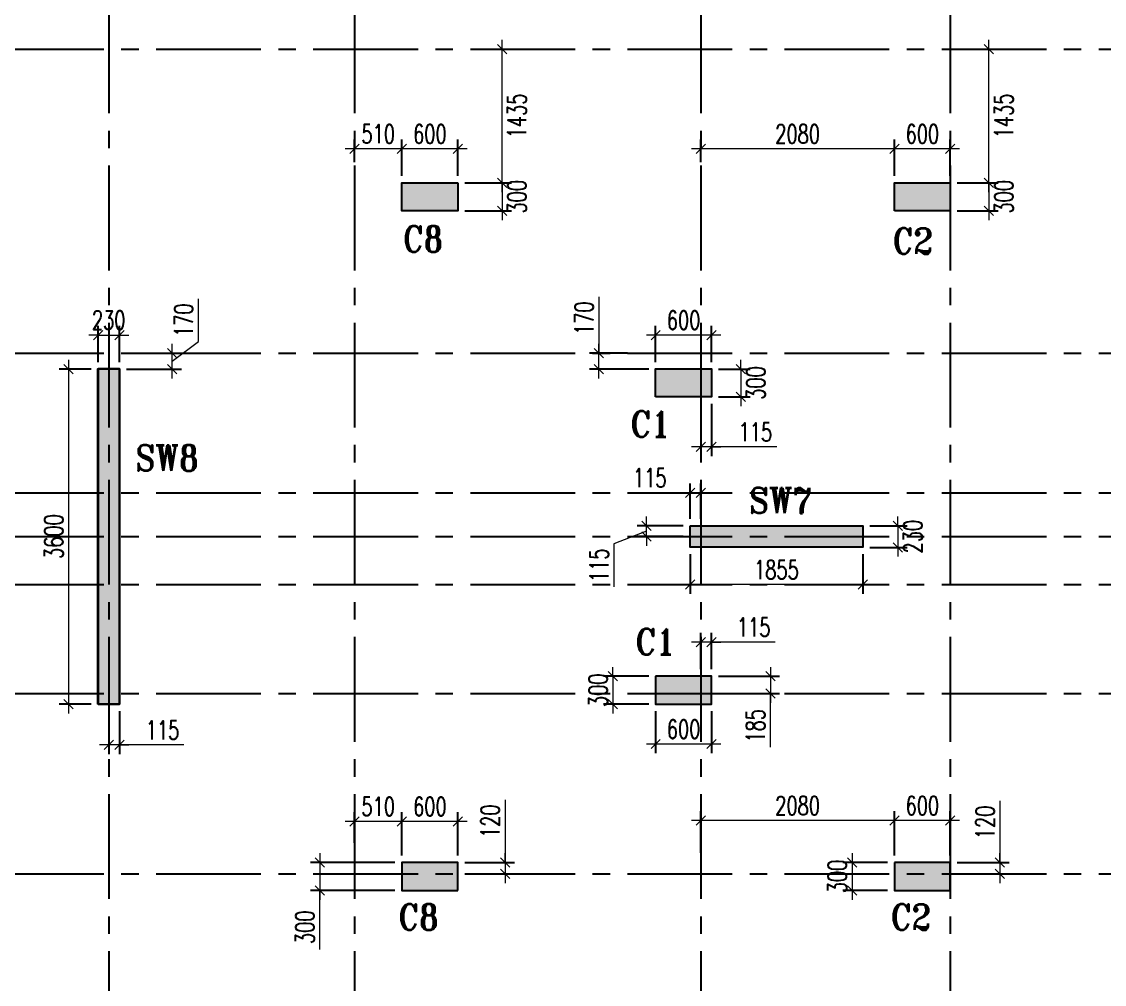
# Model space of a CAD drawing. Header units: millimetres. Extents: x 1363246 to 1691641, y -112430 to 78417.
# Drawn here: x 1402936 to 1414566, y -18152 to -7813 of the extents above; entities that cross this region are included whole.
import ezdxf

# ---------------------------------------------------------------- set-up
doc = ezdxf.new("R2010")
doc.units = ezdxf.units.MM
doc.header["$LTSCALE"] = 500
doc.header["$MEASUREMENT"] = 0
doc.header["$PDMODE"] = 34
for name, pattern in [('CONTINOUS', [0]), ('DASHDOT', [1, 0.5, -0.25, 0, -0.25]), ('Site$0$CENTER2', [1.125, 0.75, -0.125, 0.125, -0.125])]:
    doc.linetypes.add(name, pattern=pattern)
doc.layers.get('Defpoints').update_dxf_attribs({"lineweight": 0})
for name, color, linetype, lineweight in [('COL. NO.', 1, 'DASHDOT', 15), ('CUT OUT', 1, 'Continuous', 13), ('dim-M', 1, 'Continuous', 15), ('TOWER COL HATCH', 253, 'Continuous', 20)]:
    doc.layers.add(name, color=color, linetype=linetype, lineweight=lineweight)
for name, color, linetype in [('GLASS', 5, 'Continuous'), ('GRID', 7, 'Continuous'), ('TOWER AREA COLUMN.', 6, 'Continuous')]:
    doc.layers.add(name, color=color, linetype=linetype)
doc.styles.add('2MM', font='romans.shx', dxfattribs={"width": 0.7})
doc.styles.add('ROMANT', font='romant__.ttf', dxfattribs={"width": 0.9, "height": 600})
doc.dimstyles.new('RAJESH', dxfattribs={"dimtxt": 200, "dimasz": 180, "dimexe": 100, "dimexo": 250, "dimgap": 50, "dimtad": 2, "dimdec": 0, "dimzin": 1, "dimdsep": 46, "dimtxsty": '2MM', "dimblk": 'OBLIQUE', "dimcen": 0, "dimdle": 100, "dimclrd": 1, "dimclre": 1, "dimclrt": 3, "dimadec": 0, "dimazin": 0, "dimtfac": 1, "dimtdec": 0, "dimtix": 1, "dimtmove": 2, "dimatfit": 3, "dimfxl": 0, "dimtolj": 1, "dimlwd": -1, "dimarcsym": 0})

# ---------------------------------------------------------------- blocks, each defined once
blk = doc.blocks.new('EEE')
at = {"layer": 'GRID', "color": 16, "linetype": 'Site$0$CENTER2', "ltscale": 3}
for points in [[(1403870.6, 258923.2), (1403870.6, 223711.9)], [(1406510.6, 258923.2), (1406510.6, 223711.9)], [(1410230.6, 258923.2), (1410230.6, 223711.9)], [(1412910.6, 258923.2), (1412910.6, 223711.9)], [(1363880.9, 250048.6), (1442964.5, 250048.6)], [(1363880.9, 246783.6), (1442964.5, 246783.6)], [(1363880.9, 245284), (1442964.5, 245284)], [(1363880.9, 244813.8), (1442964.5, 244813.8)], [(1363880.9, 244299), (1442964.5, 244299)], [(1363880.9, 243128.8), (1442964.5, 243128.8)], [(1363880.9, 241193.8), (1442964.5, 241193.8)]]:
    blk.add_lwpolyline(points, dxfattribs=at)
blk = doc.blocks.new('3tgra')
at = {"layer": 'TOWER COL HATCH'}
h = blk.add_hatch(color=253, dxfattribs=at)
h.dxf.hatch_style = 1
h.paths.add_polyline_path([(1395431, 87772), (1395431, 88072), (1394831, 88072), (1394831, 87772)])
h = blk.add_hatch(color=253, dxfattribs=at)
h.dxf.hatch_style = 1
h.paths.add_polyline_path([(1400121, 88072), (1400121, 87772), (1400721, 87772), (1400721, 88072)])
h = blk.add_hatch(color=253, dxfattribs=at)
h.dxf.hatch_style = 1
h.paths.add_polyline_path([(1397996, 85772), (1397996, 86072), (1397396, 86072), (1397396, 85772)])
h = blk.add_hatch(color=253, dxfattribs=at)
h.dxf.hatch_style = 1
h.paths.add_polyline_path([(1403986, 82472), (1403986, 86072), (1403756, 86072), (1403756, 82472)])
h = blk.add_hatch(color=253, dxfattribs=at)
h.dxf.hatch_style = 1
h.paths.add_polyline_path([(1397626, 84387), (1395771, 84387), (1395771, 84157), (1397626, 84157)])
h = blk.add_hatch(color=253, dxfattribs=at)
h.dxf.hatch_style = 1
h.paths.add_polyline_path([(1397996, 82772), (1397996, 82472), (1397396, 82472), (1397396, 82772)])
h = blk.add_hatch(color=253, dxfattribs=at)
h.dxf.hatch_style = 1
h.paths.add_polyline_path([(1395431, 80772), (1395431, 80472), (1394831, 80472), (1394831, 80772)])
h = blk.add_hatch(color=253, dxfattribs=at)
h.dxf.hatch_style = 1
h.paths.add_polyline_path([(1400121, 80472), (1400121, 80772), (1400721, 80772), (1400721, 80472)])
at = {"layer": 'TOWER AREA COLUMN.', "color": 4}
for points in [[(1395431, 87772), (1395431, 88072), (1394831, 88072), (1394831, 87772)], [(1400121, 88072), (1400121, 87772), (1400721, 87772), (1400721, 88072)], [(1397996, 85772), (1397996, 86072), (1397396, 86072), (1397396, 85772)], [(1403986, 82472), (1403986, 86072), (1403756, 86072), (1403756, 82472)], [(1397626, 84387), (1395771, 84387), (1395771, 84157), (1397626, 84157)], [(1397996, 82772), (1397996, 82472), (1397396, 82472), (1397396, 82772)], [(1395431, 80772), (1395431, 80472), (1394831, 80472), (1394831, 80772)], [(1400121, 80472), (1400121, 80772), (1400721, 80772), (1400721, 80472)]]:
    blk.add_lwpolyline(points, close=True, dxfattribs=at)
blk = doc.blocks.new('_Oblique')
at = {"color": 0, "linetype": 'ByBlock', "lineweight": -2}
blk.add_line((-0.5, -0.5), (0.5, 0.5), dxfattribs=at)
blk = doc.blocks.new('*D281')
at = {"layer": 'Defpoints', "color": 0, "ltscale": 100, "transparency": 16777216}
for p in [(1403871, -15144), (1403986, -15144), (1403871, -15581)]:
    blk.add_point(p, dxfattribs=at)
at = {"layer": 'dim-M', "color": 1, "lineweight": -2, "ltscale": 100, "transparency": 16777216}
for p, q in [((1403871, -15219), (1403871, -15681)), ((1403986, -15219), (1403986, -15681))]:
    blk.add_line(p, q, dxfattribs=at)
at = {"layer": 'dim-M', "color": 1, "ltscale": 100, "transparency": 16777216}
for p, q in [((1403871, -15581), (1403771, -15581)), ((1403986, -15581), (1403871, -15581)), ((1403986, -15581), (1403871, -15581)), ((1403986, -15581), (1404086, -15581)), ((1404679, -15581), (1403986, -15581))]:
    blk.add_line(p, q, dxfattribs=at)
at = {"layer": 'dim-M', "color": 1, "ltscale": 100, "transparency": 16777216, "xscale": 100, "yscale": 100, "zscale": 100}
blk.add_blockref('_Oblique', (1403871, -15581), dxfattribs=at)
at = {"layer": 'dim-M', "color": 1, "ltscale": 100, "transparency": 16777216, "xscale": 100, "yscale": 100, "zscale": 100, "rotation": 180}
blk.add_blockref('_Oblique', (1403986, -15581), dxfattribs=at)
at = {"layer": 'dim-M', "color": 3, "ltscale": 100, "transparency": 16777216, "insert": (1404449, -15421), "char_height": 200, "attachment_point": 5, "style": '2MM'}
blk.add_mtext('\\A1;115', dxfattribs=at)
blk = doc.blocks.new('*D500')
at = {"layer": 'Defpoints', "color": 0, "ltscale": 100, "transparency": 16777216}
for p in [(1403986, -11179), (1403756, -11544), (1403986, -11544)]:
    blk.add_point(p, dxfattribs=at)
at = {"layer": 'dim-M', "color": 1, "lineweight": -2, "ltscale": 100, "transparency": 16777216}
for p, q in [((1403756, -11469), (1403756, -11079)), ((1403986, -11469), (1403986, -11079))]:
    blk.add_line(p, q, dxfattribs=at)
at = {"layer": 'dim-M', "color": 1, "ltscale": 100, "transparency": 16777216}
for p, q in [((1403756, -11179), (1403656, -11179)), ((1403756, -11179), (1403986, -11179)), ((1403986, -11179), (1404086, -11179))]:
    blk.add_line(p, q, dxfattribs=at)
at = {"layer": 'dim-M', "color": 1, "ltscale": 100, "transparency": 16777216, "xscale": 100, "yscale": 100, "zscale": 100}
blk.add_blockref('_Oblique', (1403756, -11179), dxfattribs=at)
at = {"layer": 'dim-M', "color": 1, "ltscale": 100, "transparency": 16777216, "xscale": 100, "yscale": 100, "zscale": 100, "rotation": 180}
blk.add_blockref('_Oblique', (1403986, -11179), dxfattribs=at)
at = {"layer": 'dim-M', "color": 3, "ltscale": 100, "transparency": 16777216, "insert": (1403871, -11019), "char_height": 200, "attachment_point": 5, "style": '2MM'}
blk.add_mtext('\\A1;230', dxfattribs=at)
blk = doc.blocks.new('*D501')
at = {"layer": 'Defpoints', "color": 0, "ltscale": 100, "transparency": 16777216}
for p in [(1403756, -11544), (1403440, -15144), (1403756, -15144)]:
    blk.add_point(p, dxfattribs=at)
at = {"layer": 'dim-M', "color": 1, "ltscale": 100, "transparency": 16777216}
blk.add_line((1403440, -11444), (1403440, -15244), dxfattribs=at)
at = {"layer": 'dim-M', "color": 1, "lineweight": -2, "ltscale": 100, "transparency": 16777216}
for p, q in [((1403681, -11544), (1403340, -11544)), ((1403681, -15144), (1403340, -15144))]:
    blk.add_line(p, q, dxfattribs=at)
at = {"layer": 'dim-M', "color": 1, "ltscale": 100, "transparency": 16777216, "xscale": 100, "yscale": 100, "zscale": 100}
for p, rotation in [((1403440, -11544), 90), ((1403440, -15144), 270)]:
    blk.add_blockref('_Oblique', p, dxfattribs=dict(at, rotation=rotation))
at = {"layer": 'dim-M', "color": 3, "ltscale": 100, "transparency": 16777216, "insert": (1403280, -13344), "char_height": 200, "attachment_point": 5, "rotation": 90, "style": '2MM'}
blk.add_mtext('\\A1;3600', dxfattribs=at)
blk = doc.blocks.new('*D502')
at = {"layer": 'Defpoints', "color": 0, "ltscale": 100, "transparency": 16777216}
for p in [(1403986, -11374), (1404551, -11374), (1403986, -11544)]:
    blk.add_point(p, dxfattribs=at)
at = {"layer": 'dim-M', "color": 1, "ltscale": 100, "transparency": 16777216}
for p, q in [((1404836, -11250), (1404836, -10790)), ((1404551, -11459), (1404836, -11250)), ((1404551, -11644), (1404551, -11274))]:
    blk.add_line(p, q, dxfattribs=at)
at = {"layer": 'dim-M', "color": 1, "lineweight": -2, "ltscale": 100, "transparency": 16777216}
for p, q in [((1404061, -11374), (1404651, -11374)), ((1404061, -11544), (1404651, -11544))]:
    blk.add_line(p, q, dxfattribs=at)
at = {"layer": 'dim-M', "color": 1, "ltscale": 100, "transparency": 16777216, "xscale": 100, "yscale": 100, "zscale": 100}
for p, rotation in [((1404551, -11374), 90), ((1404551, -11544), 270)]:
    blk.add_blockref('_Oblique', p, dxfattribs=dict(at, rotation=rotation))
at = {"layer": 'dim-M', "color": 3, "ltscale": 100, "transparency": 16777216, "insert": (1404676, -11020), "char_height": 200, "attachment_point": 5, "rotation": 90, "style": '2MM'}
blk.add_mtext('\\A1;170', dxfattribs=at)
blk = doc.blocks.new('*D618')
at = {"layer": 'Defpoints', "color": 0, "ltscale": 100, "transparency": 16777216}
for p in [(1407021, -9179), (1407021, -9544), (1407621, -9544)]:
    blk.add_point(p, dxfattribs=at)
at = {"layer": 'dim-M', "color": 1, "ltscale": 100, "transparency": 16777216}
blk.add_line((1407721, -9179), (1406921, -9179), dxfattribs=at)
at = {"layer": 'dim-M', "color": 1, "lineweight": -2, "ltscale": 100, "transparency": 16777216}
for p, q in [((1407021, -9469), (1407021, -9079)), ((1407621, -9469), (1407621, -9079))]:
    blk.add_line(p, q, dxfattribs=at)
at = {"layer": 'dim-M', "color": 1, "ltscale": 100, "transparency": 16777216, "xscale": 100, "yscale": 100, "zscale": 100, "rotation": 180}
blk.add_blockref('_Oblique', (1407021, -9179), dxfattribs=at)
at = {"layer": 'dim-M', "color": 1, "ltscale": 100, "transparency": 16777216, "xscale": 100, "yscale": 100, "zscale": 100}
blk.add_blockref('_Oblique', (1407621, -9179), dxfattribs=at)
at = {"layer": 'dim-M', "color": 3, "ltscale": 100, "transparency": 16777216, "insert": (1407321, -9019), "char_height": 200, "attachment_point": 5, "style": '2MM'}
blk.add_mtext('\\A1;600', dxfattribs=at)
blk = doc.blocks.new('*D619')
at = {"layer": 'Defpoints', "color": 0, "ltscale": 100, "transparency": 16777216}
for p in [(1407621, -9544), (1407621, -9844), (1408096, -9844)]:
    blk.add_point(p, dxfattribs=at)
at = {"layer": 'dim-M', "color": 1, "ltscale": 100, "transparency": 16777216}
for p, q in [((1408096, -9544), (1408096, -9444)), ((1408096, -9544), (1408096, -9844)), ((1408096, -9844), (1408096, -9944))]:
    blk.add_line(p, q, dxfattribs=at)
at = {"layer": 'dim-M', "color": 1, "lineweight": -2, "ltscale": 100, "transparency": 16777216}
for p, q in [((1407696, -9544), (1408196, -9544)), ((1407696, -9844), (1408196, -9844))]:
    blk.add_line(p, q, dxfattribs=at)
at = {"layer": 'dim-M', "color": 1, "ltscale": 100, "transparency": 16777216, "xscale": 100, "yscale": 100, "zscale": 100}
for p, rotation in [((1408096, -9544), 270), ((1408096, -9844), 90)]:
    blk.add_blockref('_Oblique', p, dxfattribs=dict(at, rotation=rotation))
at = {"layer": 'dim-M', "color": 3, "ltscale": 100, "transparency": 16777216, "insert": (1408256, -9694), "char_height": 200, "attachment_point": 5, "rotation": 90, "style": '2MM'}
blk.add_mtext('\\A1;300', dxfattribs=at)
blk = doc.blocks.new('*D620')
at = {"layer": 'Defpoints', "color": 0, "ltscale": 100, "transparency": 16777216}
for p in [(1406511, -9179), (1406511, -9398), (1407021, -9544)]:
    blk.add_point(p, dxfattribs=at)
at = {"layer": 'dim-M', "color": 1, "ltscale": 100, "transparency": 16777216}
blk.add_line((1407121, -9179), (1406411, -9179), dxfattribs=at)
at = {"layer": 'dim-M', "color": 1, "lineweight": -2, "ltscale": 100, "transparency": 16777216}
for p, q in [((1406511, -9323), (1406511, -9079)), ((1407021, -9469), (1407021, -9079))]:
    blk.add_line(p, q, dxfattribs=at)
at = {"layer": 'dim-M', "color": 1, "ltscale": 100, "transparency": 16777216, "xscale": 100, "yscale": 100, "zscale": 100, "rotation": 180}
blk.add_blockref('_Oblique', (1406511, -9179), dxfattribs=at)
at = {"layer": 'dim-M', "color": 1, "ltscale": 100, "transparency": 16777216, "xscale": 100, "yscale": 100, "zscale": 100}
blk.add_blockref('_Oblique', (1407021, -9179), dxfattribs=at)
at = {"layer": 'dim-M', "color": 3, "ltscale": 100, "transparency": 16777216, "insert": (1406766, -9019), "char_height": 200, "attachment_point": 5, "style": '2MM'}
blk.add_mtext('\\A1;510', dxfattribs=at)
blk = doc.blocks.new('*D621')
at = {"layer": 'Defpoints', "color": 0, "ltscale": 100, "transparency": 16777216}
for p in [(1407726, -8109), (1408096, -8109), (1407621, -9544)]:
    blk.add_point(p, dxfattribs=at)
at = {"layer": 'dim-M', "color": 1, "ltscale": 100, "transparency": 16777216}
blk.add_line((1408096, -9644), (1408096, -8009), dxfattribs=at)
at = {"layer": 'dim-M', "color": 1, "lineweight": -2, "ltscale": 100, "transparency": 16777216}
for p, q in [((1407801, -8109), (1408196, -8109)), ((1407696, -9544), (1408196, -9544))]:
    blk.add_line(p, q, dxfattribs=at)
at = {"layer": 'dim-M', "color": 1, "ltscale": 100, "transparency": 16777216, "xscale": 100, "yscale": 100, "zscale": 100}
for p, rotation in [((1408096, -8109), 90), ((1408096, -9544), 270)]:
    blk.add_blockref('_Oblique', p, dxfattribs=dict(at, rotation=rotation))
at = {"layer": 'dim-M', "color": 3, "ltscale": 100, "transparency": 16777216, "insert": (1408256, -8826), "char_height": 200, "attachment_point": 5, "rotation": 90, "style": '2MM'}
blk.add_mtext('\\A1;1435', dxfattribs=at)
blk = doc.blocks.new('*D824')
at = {"layer": 'Defpoints', "color": 0, "ltscale": 100, "transparency": 16777216}
for p in [(1412311, -9179), (1412311, -9544), (1412911, -9544)]:
    blk.add_point(p, dxfattribs=at)
at = {"layer": 'dim-M', "color": 1, "ltscale": 100, "transparency": 16777216}
blk.add_line((1413011, -9179), (1412211, -9179), dxfattribs=at)
at = {"layer": 'dim-M', "color": 1, "lineweight": -2, "ltscale": 100, "transparency": 16777216}
for p, q in [((1412311, -9469), (1412311, -9079)), ((1412911, -9469), (1412911, -9079))]:
    blk.add_line(p, q, dxfattribs=at)
at = {"layer": 'dim-M', "color": 1, "ltscale": 100, "transparency": 16777216, "xscale": 100, "yscale": 100, "zscale": 100, "rotation": 180}
blk.add_blockref('_Oblique', (1412311, -9179), dxfattribs=at)
at = {"layer": 'dim-M', "color": 1, "ltscale": 100, "transparency": 16777216, "xscale": 100, "yscale": 100, "zscale": 100}
blk.add_blockref('_Oblique', (1412911, -9179), dxfattribs=at)
at = {"layer": 'dim-M', "color": 3, "ltscale": 100, "transparency": 16777216, "insert": (1412611, -9019), "char_height": 200, "attachment_point": 5, "style": '2MM'}
blk.add_mtext('\\A1;600', dxfattribs=at)
blk = doc.blocks.new('*D825')
at = {"layer": 'Defpoints', "color": 0, "ltscale": 100, "transparency": 16777216}
for p in [(1412911, -9544), (1412911, -9844), (1413326, -9844)]:
    blk.add_point(p, dxfattribs=at)
at = {"layer": 'dim-M', "color": 1, "ltscale": 100, "transparency": 16777216}
for p, q in [((1413326, -9544), (1413326, -9444)), ((1413326, -9544), (1413326, -9844)), ((1413326, -9844), (1413326, -9944))]:
    blk.add_line(p, q, dxfattribs=at)
at = {"layer": 'dim-M', "color": 1, "lineweight": -2, "ltscale": 100, "transparency": 16777216}
for p, q in [((1412986, -9544), (1413426, -9544)), ((1412986, -9844), (1413426, -9844))]:
    blk.add_line(p, q, dxfattribs=at)
at = {"layer": 'dim-M', "color": 1, "ltscale": 100, "transparency": 16777216, "xscale": 100, "yscale": 100, "zscale": 100}
for p, rotation in [((1413326, -9544), 270), ((1413326, -9844), 90)]:
    blk.add_blockref('_Oblique', p, dxfattribs=dict(at, rotation=rotation))
at = {"layer": 'dim-M', "color": 3, "ltscale": 100, "transparency": 16777216, "insert": (1413486, -9694), "char_height": 200, "attachment_point": 5, "rotation": 90, "style": '2MM'}
blk.add_mtext('\\A1;300', dxfattribs=at)
blk = doc.blocks.new('*D826')
at = {"layer": 'Defpoints', "color": 0, "ltscale": 100, "transparency": 16777216}
for p in [(1410231, -9179), (1410231, -9398), (1412311, -9544)]:
    blk.add_point(p, dxfattribs=at)
at = {"layer": 'dim-M', "color": 1, "ltscale": 100, "transparency": 16777216}
blk.add_line((1412411, -9179), (1410131, -9179), dxfattribs=at)
at = {"layer": 'dim-M', "color": 1, "lineweight": -2, "ltscale": 100, "transparency": 16777216}
for p, q in [((1410231, -9323), (1410231, -9079)), ((1412311, -9469), (1412311, -9079))]:
    blk.add_line(p, q, dxfattribs=at)
at = {"layer": 'dim-M', "color": 1, "ltscale": 100, "transparency": 16777216, "xscale": 100, "yscale": 100, "zscale": 100, "rotation": 180}
blk.add_blockref('_Oblique', (1410231, -9179), dxfattribs=at)
at = {"layer": 'dim-M', "color": 1, "ltscale": 100, "transparency": 16777216, "xscale": 100, "yscale": 100, "zscale": 100}
blk.add_blockref('_Oblique', (1412311, -9179), dxfattribs=at)
at = {"layer": 'dim-M', "color": 3, "ltscale": 100, "transparency": 16777216, "insert": (1411271, -9019), "char_height": 200, "attachment_point": 5, "style": '2MM'}
blk.add_mtext('\\A1;2080', dxfattribs=at)
blk = doc.blocks.new('*D827')
at = {"layer": 'Defpoints', "color": 0, "ltscale": 100, "transparency": 16777216}
for p in [(1413016, -8109), (1413326, -8109), (1412911, -9544)]:
    blk.add_point(p, dxfattribs=at)
at = {"layer": 'dim-M', "color": 1, "ltscale": 100, "transparency": 16777216}
blk.add_line((1413326, -9644), (1413326, -8009), dxfattribs=at)
at = {"layer": 'dim-M', "color": 1, "lineweight": -2, "ltscale": 100, "transparency": 16777216}
for p, q in [((1413091, -8109), (1413426, -8109)), ((1412986, -9544), (1413426, -9544))]:
    blk.add_line(p, q, dxfattribs=at)
at = {"layer": 'dim-M', "color": 1, "ltscale": 100, "transparency": 16777216, "xscale": 100, "yscale": 100, "zscale": 100}
for p, rotation in [((1413326, -8109), 90), ((1413326, -9544), 270)]:
    blk.add_blockref('_Oblique', p, dxfattribs=dict(at, rotation=rotation))
at = {"layer": 'dim-M', "color": 3, "ltscale": 100, "transparency": 16777216, "insert": (1413486, -8826), "char_height": 200, "attachment_point": 5, "rotation": 90, "style": '2MM'}
blk.add_mtext('\\A1;1435', dxfattribs=at)
blk = doc.blocks.new('*D828')
at = {"layer": 'Defpoints', "color": 0, "ltscale": 100, "transparency": 16777216}
for p in [(1409746, -11179), (1409746, -11544), (1410346, -11544)]:
    blk.add_point(p, dxfattribs=at)
at = {"layer": 'dim-M', "color": 1, "lineweight": -2, "ltscale": 100, "transparency": 16777216}
for p, q in [((1409746, -11469), (1409746, -11079)), ((1410346, -11469), (1410346, -11079))]:
    blk.add_line(p, q, dxfattribs=at)
at = {"layer": 'dim-M', "color": 1, "ltscale": 100, "transparency": 16777216}
blk.add_line((1410446, -11179), (1409646, -11179), dxfattribs=at)
at = {"layer": 'dim-M', "color": 1, "ltscale": 100, "transparency": 16777216, "xscale": 100, "yscale": 100, "zscale": 100, "rotation": 180}
blk.add_blockref('_Oblique', (1409746, -11179), dxfattribs=at)
at = {"layer": 'dim-M', "color": 1, "ltscale": 100, "transparency": 16777216, "xscale": 100, "yscale": 100, "zscale": 100}
blk.add_blockref('_Oblique', (1410346, -11179), dxfattribs=at)
at = {"layer": 'dim-M', "color": 3, "ltscale": 100, "transparency": 16777216, "insert": (1410046, -11019), "char_height": 200, "attachment_point": 5, "style": '2MM'}
blk.add_mtext('\\A1;600', dxfattribs=at)
blk = doc.blocks.new('*D829')
at = {"layer": 'Defpoints', "color": 0, "ltscale": 100, "transparency": 16777216}
for p in [(1410346, -11544), (1410346, -11844), (1410661, -11844)]:
    blk.add_point(p, dxfattribs=at)
at = {"layer": 'dim-M', "color": 1, "ltscale": 100, "transparency": 16777216}
for p, q in [((1410661, -11544), (1410661, -11444)), ((1410661, -11544), (1410661, -11844)), ((1410661, -11844), (1410661, -11944))]:
    blk.add_line(p, q, dxfattribs=at)
at = {"layer": 'dim-M', "color": 1, "lineweight": -2, "ltscale": 100, "transparency": 16777216}
for p, q in [((1410421, -11544), (1410761, -11544)), ((1410421, -11844), (1410761, -11844))]:
    blk.add_line(p, q, dxfattribs=at)
at = {"layer": 'dim-M', "color": 1, "ltscale": 100, "transparency": 16777216, "xscale": 100, "yscale": 100, "zscale": 100}
for p, rotation in [((1410661, -11544), 270), ((1410661, -11844), 90)]:
    blk.add_blockref('_Oblique', p, dxfattribs=dict(at, rotation=rotation))
at = {"layer": 'dim-M', "color": 3, "ltscale": 100, "transparency": 16777216, "insert": (1410821, -11694), "char_height": 200, "attachment_point": 5, "rotation": 90, "style": '2MM'}
blk.add_mtext('\\A1;300', dxfattribs=at)
blk = doc.blocks.new('*D830')
at = {"layer": 'Defpoints', "color": 0, "ltscale": 100, "transparency": 16777216}
for p in [(1410231, -11844), (1410346, -11844), (1410231, -12380)]:
    blk.add_point(p, dxfattribs=at)
at = {"layer": 'dim-M', "color": 1, "lineweight": -2, "ltscale": 100, "transparency": 16777216}
for p, q in [((1410231, -11919), (1410231, -12480)), ((1410346, -11919), (1410346, -12480))]:
    blk.add_line(p, q, dxfattribs=at)
at = {"layer": 'dim-M', "color": 1, "ltscale": 100, "transparency": 16777216}
for p, q in [((1410231, -12380), (1410131, -12380)), ((1410346, -12380), (1410231, -12380)), ((1410346, -12380), (1410231, -12380)), ((1410346, -12380), (1410446, -12380)), ((1411047, -12380), (1410346, -12380))]:
    blk.add_line(p, q, dxfattribs=at)
at = {"layer": 'dim-M', "color": 1, "ltscale": 100, "transparency": 16777216, "xscale": 100, "yscale": 100, "zscale": 100}
blk.add_blockref('_Oblique', (1410231, -12380), dxfattribs=at)
at = {"layer": 'dim-M', "color": 1, "ltscale": 100, "transparency": 16777216, "xscale": 100, "yscale": 100, "zscale": 100, "rotation": 180}
blk.add_blockref('_Oblique', (1410346, -12380), dxfattribs=at)
at = {"layer": 'dim-M', "color": 3, "ltscale": 100, "transparency": 16777216, "insert": (1410817, -12220), "char_height": 200, "attachment_point": 5, "style": '2MM'}
blk.add_mtext('\\A1;115', dxfattribs=at)
blk = doc.blocks.new('*D831')
at = {"layer": 'Defpoints', "color": 0, "ltscale": 100, "transparency": 16777216}
for p in [(1409137, -11374), (1409517, -11374), (1409746, -11544)]:
    blk.add_point(p, dxfattribs=at)
at = {"layer": 'dim-M', "color": 1, "ltscale": 100, "transparency": 16777216}
for p, q in [((1409137, -10768), (1409137, -11374)), ((1409137, -11644), (1409137, -11274))]:
    blk.add_line(p, q, dxfattribs=at)
at = {"layer": 'dim-M', "color": 1, "lineweight": -2, "ltscale": 100, "transparency": 16777216}
for p, q in [((1409442, -11374), (1409037, -11374)), ((1409671, -11544), (1409037, -11544))]:
    blk.add_line(p, q, dxfattribs=at)
at = {"layer": 'dim-M', "color": 1, "ltscale": 100, "transparency": 16777216, "xscale": 100, "yscale": 100, "zscale": 100}
for p, rotation in [((1409137, -11374), 90), ((1409137, -11544), 270)]:
    blk.add_blockref('_Oblique', p, dxfattribs=dict(at, rotation=rotation))
at = {"layer": 'dim-M', "color": 3, "ltscale": 100, "transparency": 16777216, "insert": (1408977, -10998), "char_height": 200, "attachment_point": 5, "rotation": 90, "style": '2MM'}
blk.add_mtext('\\A1;170', dxfattribs=at)
blk = doc.blocks.new('*D860')
at = {"layer": 'Defpoints', "color": 0, "ltscale": 100, "transparency": 16777216}
for p in [(1411971, -13229), (1411971, -13459), (1412348, -13459)]:
    blk.add_point(p, dxfattribs=at)
at = {"layer": 'dim-M', "color": 1, "ltscale": 100, "transparency": 16777216}
for p, q in [((1412348, -13229), (1412348, -13129)), ((1412348, -13229), (1412348, -13459)), ((1412348, -13459), (1412348, -13559))]:
    blk.add_line(p, q, dxfattribs=at)
at = {"layer": 'dim-M', "color": 1, "lineweight": -2, "ltscale": 100, "transparency": 16777216}
for p, q in [((1412046, -13229), (1412448, -13229)), ((1412046, -13459), (1412448, -13459))]:
    blk.add_line(p, q, dxfattribs=at)
at = {"layer": 'dim-M', "color": 1, "ltscale": 100, "transparency": 16777216, "xscale": 100, "yscale": 100, "zscale": 100}
for p, rotation in [((1412348, -13229), 270), ((1412348, -13459), 90)]:
    blk.add_blockref('_Oblique', p, dxfattribs=dict(at, rotation=rotation))
at = {"layer": 'dim-M', "color": 3, "ltscale": 100, "transparency": 16777216, "insert": (1412508, -13344), "char_height": 200, "attachment_point": 5, "rotation": 90, "style": '2MM'}
blk.add_mtext('\\A1;230', dxfattribs=at)
blk = doc.blocks.new('*D861')
at = {"layer": 'Defpoints', "color": 0, "ltscale": 100, "transparency": 16777216}
for p in [(1410116, -12874), (1410116, -13229), (1410231, -13229)]:
    blk.add_point(p, dxfattribs=at)
at = {"layer": 'dim-M', "color": 1, "lineweight": -2, "ltscale": 100, "transparency": 16777216}
for p, q in [((1410116, -13154), (1410116, -12774)), ((1410231, -13154), (1410231, -12774))]:
    blk.add_line(p, q, dxfattribs=at)
at = {"layer": 'dim-M', "color": 1, "ltscale": 100, "transparency": 16777216}
for p, q in [((1409453, -12874), (1410116, -12874)), ((1410116, -12874), (1410016, -12874)), ((1410231, -12874), (1410116, -12874)), ((1410231, -12874), (1410116, -12874)), ((1410231, -12874), (1410331, -12874))]:
    blk.add_line(p, q, dxfattribs=at)
at = {"layer": 'dim-M', "color": 1, "ltscale": 100, "transparency": 16777216, "xscale": 100, "yscale": 100, "zscale": 100}
blk.add_blockref('_Oblique', (1410116, -12874), dxfattribs=at)
at = {"layer": 'dim-M', "color": 1, "ltscale": 100, "transparency": 16777216, "xscale": 100, "yscale": 100, "zscale": 100, "rotation": 180}
blk.add_blockref('_Oblique', (1410231, -12874), dxfattribs=at)
at = {"layer": 'dim-M', "color": 3, "ltscale": 100, "transparency": 16777216, "insert": (1409683, -12714), "char_height": 200, "attachment_point": 5, "style": '2MM'}
blk.add_mtext('\\A1;115', dxfattribs=at)
blk = doc.blocks.new('*D862')
at = {"layer": 'Defpoints', "color": 0, "ltscale": 100, "transparency": 16777216}
for p in [(1409648, -13229), (1410116, -13229), (1410116, -13344)]:
    blk.add_point(p, dxfattribs=at)
at = {"layer": 'dim-M', "color": 1, "ltscale": 100, "transparency": 16777216}
for p, q in [((1409648, -13229), (1409648, -13129)), ((1409648, -13344), (1409648, -13229)), ((1409648, -13344), (1409648, -13229)), ((1409648, -13286), (1409298, -13422)), ((1409648, -13344), (1409648, -13444)), ((1409298, -13422), (1409298, -13882))]:
    blk.add_line(p, q, dxfattribs=at)
at = {"layer": 'dim-M', "color": 1, "lineweight": -2, "ltscale": 100, "transparency": 16777216}
for p, q in [((1410041, -13229), (1409548, -13229)), ((1410041, -13344), (1409548, -13344))]:
    blk.add_line(p, q, dxfattribs=at)
at = {"layer": 'dim-M', "color": 1, "ltscale": 100, "transparency": 16777216, "xscale": 100, "yscale": 100, "zscale": 100}
for p, rotation in [((1409648, -13229), 270), ((1409648, -13344), 90)]:
    blk.add_blockref('_Oblique', p, dxfattribs=dict(at, rotation=rotation))
at = {"layer": 'dim-M', "color": 3, "ltscale": 100, "transparency": 16777216, "insert": (1409138, -13652), "char_height": 200, "attachment_point": 5, "rotation": 90, "style": '2MM'}
blk.add_mtext('\\A1;115', dxfattribs=at)
blk = doc.blocks.new('*D863')
at = {"layer": 'Defpoints', "color": 0, "ltscale": 100, "transparency": 16777216}
for p in [(1410116, -13459), (1411971, -13459), (1410116, -13859)]:
    blk.add_point(p, dxfattribs=at)
at = {"layer": 'dim-M', "color": 1, "lineweight": -2, "ltscale": 100, "transparency": 16777216}
for p, q in [((1410116, -13534), (1410116, -13959)), ((1411971, -13534), (1411971, -13959))]:
    blk.add_line(p, q, dxfattribs=at)
at = {"layer": 'dim-M', "color": 1, "ltscale": 100, "transparency": 16777216}
blk.add_line((1412071, -13859), (1410016, -13859), dxfattribs=at)
at = {"layer": 'dim-M', "color": 1, "ltscale": 100, "transparency": 16777216, "xscale": 100, "yscale": 100, "zscale": 100, "rotation": 180}
blk.add_blockref('_Oblique', (1410116, -13859), dxfattribs=at)
at = {"layer": 'dim-M', "color": 1, "ltscale": 100, "transparency": 16777216, "xscale": 100, "yscale": 100, "zscale": 100}
blk.add_blockref('_Oblique', (1411971, -13859), dxfattribs=at)
at = {"layer": 'dim-M', "color": 3, "ltscale": 100, "transparency": 16777216, "insert": (1411043, -13699), "char_height": 200, "attachment_point": 5, "style": '2MM'}
blk.add_mtext('\\A1;1855', dxfattribs=at)
blk = doc.blocks.new('*D774')
at = {"layer": 'Defpoints', "color": 0, "ltscale": 100, "transparency": 16777216}
for p in [(1412311, -16393), (1412311, -16844), (1412911, -16844)]:
    blk.add_point(p, dxfattribs=at)
at = {"layer": 'dim-M', "color": 1, "ltscale": 100, "transparency": 16777216}
blk.add_line((1413011, -16393), (1412211, -16393), dxfattribs=at)
at = {"layer": 'dim-M', "color": 1, "lineweight": -2, "ltscale": 100, "transparency": 16777216}
for p, q in [((1412311, -16769), (1412311, -16293)), ((1412911, -16769), (1412911, -16293))]:
    blk.add_line(p, q, dxfattribs=at)
at = {"layer": 'dim-M', "color": 1, "ltscale": 100, "transparency": 16777216, "xscale": 100, "yscale": 100, "zscale": 100, "rotation": 180}
blk.add_blockref('_Oblique', (1412311, -16393), dxfattribs=at)
at = {"layer": 'dim-M', "color": 1, "ltscale": 100, "transparency": 16777216, "xscale": 100, "yscale": 100, "zscale": 100}
blk.add_blockref('_Oblique', (1412911, -16393), dxfattribs=at)
at = {"layer": 'dim-M', "color": 3, "ltscale": 100, "transparency": 16777216, "insert": (1412611, -16233), "char_height": 200, "attachment_point": 5, "style": '2MM'}
blk.add_mtext('\\A1;600', dxfattribs=at)
blk = doc.blocks.new('*D775')
at = {"layer": 'Defpoints', "color": 0, "ltscale": 100, "transparency": 16777216}
for p in [(1412911, -16844), (1412911, -16964), (1413444, -16964)]:
    blk.add_point(p, dxfattribs=at)
at = {"layer": 'dim-M', "color": 1, "ltscale": 100, "transparency": 16777216}
for p, q in [((1413444, -16183), (1413444, -16844)), ((1413444, -16844), (1413444, -16744)), ((1413444, -16844), (1413444, -16964)), ((1413444, -16844), (1413444, -16964)), ((1413444, -16964), (1413444, -17064))]:
    blk.add_line(p, q, dxfattribs=at)
at = {"layer": 'dim-M', "color": 1, "lineweight": -2, "ltscale": 100, "transparency": 16777216}
for p, q in [((1412986, -16844), (1413544, -16844)), ((1412986, -16964), (1413544, -16964))]:
    blk.add_line(p, q, dxfattribs=at)
at = {"layer": 'dim-M', "color": 1, "ltscale": 100, "transparency": 16777216, "xscale": 100, "yscale": 100, "zscale": 100}
for p, rotation in [((1413444, -16844), 270), ((1413444, -16964), 90)]:
    blk.add_blockref('_Oblique', p, dxfattribs=dict(at, rotation=rotation))
at = {"layer": 'dim-M', "color": 3, "ltscale": 100, "transparency": 16777216, "insert": (1413284, -16413), "char_height": 200, "attachment_point": 5, "rotation": 90, "style": '2MM'}
blk.add_mtext('\\A1;120', dxfattribs=at)
blk = doc.blocks.new('*D776')
at = {"layer": 'Defpoints', "color": 0, "ltscale": 100, "transparency": 16777216}
for p in [(1410231, -16393), (1410231, -16813), (1412311, -16844)]:
    blk.add_point(p, dxfattribs=at)
at = {"layer": 'dim-M', "color": 1, "ltscale": 100, "transparency": 16777216}
blk.add_line((1412411, -16393), (1410131, -16393), dxfattribs=at)
at = {"layer": 'dim-M', "color": 1, "lineweight": -2, "ltscale": 100, "transparency": 16777216}
for p, q in [((1410231, -16738), (1410231, -16293)), ((1412311, -16769), (1412311, -16293))]:
    blk.add_line(p, q, dxfattribs=at)
at = {"layer": 'dim-M', "color": 1, "ltscale": 100, "transparency": 16777216, "xscale": 100, "yscale": 100, "zscale": 100, "rotation": 180}
blk.add_blockref('_Oblique', (1410231, -16393), dxfattribs=at)
at = {"layer": 'dim-M', "color": 1, "ltscale": 100, "transparency": 16777216, "xscale": 100, "yscale": 100, "zscale": 100}
blk.add_blockref('_Oblique', (1412311, -16393), dxfattribs=at)
at = {"layer": 'dim-M', "color": 3, "ltscale": 100, "transparency": 16777216, "insert": (1411271, -16233), "char_height": 200, "attachment_point": 5, "style": '2MM'}
blk.add_mtext('\\A1;2080', dxfattribs=at)
blk = doc.blocks.new('*D777')
at = {"layer": 'Defpoints', "color": 0, "ltscale": 100, "transparency": 16777216}
for p in [(1412311, -16844), (1411857, -17144), (1412311, -17144)]:
    blk.add_point(p, dxfattribs=at)
at = {"layer": 'dim-M', "color": 1, "ltscale": 100, "transparency": 16777216}
blk.add_line((1411857, -16744), (1411857, -17244), dxfattribs=at)
at = {"layer": 'dim-M', "color": 1, "lineweight": -2, "ltscale": 100, "transparency": 16777216}
for p, q in [((1412236, -16844), (1411757, -16844)), ((1412236, -17144), (1411757, -17144))]:
    blk.add_line(p, q, dxfattribs=at)
at = {"layer": 'dim-M', "color": 1, "ltscale": 100, "transparency": 16777216, "xscale": 100, "yscale": 100, "zscale": 100}
for p, rotation in [((1411857, -16844), 90), ((1411857, -17144), 270)]:
    blk.add_blockref('_Oblique', p, dxfattribs=dict(at, rotation=rotation))
at = {"layer": 'dim-M', "color": 3, "ltscale": 100, "transparency": 16777216, "insert": (1411697, -16994), "char_height": 200, "attachment_point": 5, "rotation": 90, "style": '2MM'}
blk.add_mtext('\\A1;300', dxfattribs=at)
blk = doc.blocks.new('*D786')
at = {"layer": 'Defpoints', "color": 0, "ltscale": 100, "transparency": 16777216}
for p in [(1407021, -16402), (1407021, -16844), (1407621, -16844)]:
    blk.add_point(p, dxfattribs=at)
at = {"layer": 'dim-M', "color": 1, "lineweight": -2, "ltscale": 100, "transparency": 16777216}
for p, q in [((1407021, -16769), (1407021, -16302)), ((1407621, -16769), (1407621, -16302))]:
    blk.add_line(p, q, dxfattribs=at)
at = {"layer": 'dim-M', "color": 1, "ltscale": 100, "transparency": 16777216}
blk.add_line((1407721, -16402), (1406921, -16402), dxfattribs=at)
at = {"layer": 'dim-M', "color": 1, "ltscale": 100, "transparency": 16777216, "xscale": 100, "yscale": 100, "zscale": 100, "rotation": 180}
blk.add_blockref('_Oblique', (1407021, -16402), dxfattribs=at)
at = {"layer": 'dim-M', "color": 1, "ltscale": 100, "transparency": 16777216, "xscale": 100, "yscale": 100, "zscale": 100}
blk.add_blockref('_Oblique', (1407621, -16402), dxfattribs=at)
at = {"layer": 'dim-M', "color": 3, "ltscale": 100, "transparency": 16777216, "insert": (1407321, -16242), "char_height": 200, "attachment_point": 5, "style": '2MM'}
blk.add_mtext('\\A1;600', dxfattribs=at)
blk = doc.blocks.new('*D787')
at = {"layer": 'Defpoints', "color": 0, "ltscale": 100, "transparency": 16777216}
for p in [(1407621, -16844), (1407621, -16964), (1408129, -16964)]:
    blk.add_point(p, dxfattribs=at)
at = {"layer": 'dim-M', "color": 1, "ltscale": 100, "transparency": 16777216}
for p, q in [((1408129, -16170), (1408129, -16844)), ((1408129, -16844), (1408129, -16744)), ((1408129, -16844), (1408129, -16964)), ((1408129, -16844), (1408129, -16964)), ((1408129, -16964), (1408129, -17064))]:
    blk.add_line(p, q, dxfattribs=at)
at = {"layer": 'dim-M', "color": 1, "lineweight": -2, "ltscale": 100, "transparency": 16777216}
for p, q in [((1407696, -16844), (1408229, -16844)), ((1407696, -16964), (1408229, -16964))]:
    blk.add_line(p, q, dxfattribs=at)
at = {"layer": 'dim-M', "color": 1, "ltscale": 100, "transparency": 16777216, "xscale": 100, "yscale": 100, "zscale": 100}
for p, rotation in [((1408129, -16844), 270), ((1408129, -16964), 90)]:
    blk.add_blockref('_Oblique', p, dxfattribs=dict(at, rotation=rotation))
at = {"layer": 'dim-M', "color": 3, "ltscale": 100, "transparency": 16777216, "insert": (1407969, -16400), "char_height": 200, "attachment_point": 5, "rotation": 90, "style": '2MM'}
blk.add_mtext('\\A1;120', dxfattribs=at)
blk = doc.blocks.new('*D788')
at = {"layer": 'Defpoints', "color": 0, "ltscale": 100, "transparency": 16777216}
for p in [(1406511, -16402), (1406511, -16709), (1407021, -16844)]:
    blk.add_point(p, dxfattribs=at)
at = {"layer": 'dim-M', "color": 1, "lineweight": -2, "ltscale": 100, "transparency": 16777216}
for p, q in [((1406511, -16634), (1406511, -16302)), ((1407021, -16769), (1407021, -16302))]:
    blk.add_line(p, q, dxfattribs=at)
at = {"layer": 'dim-M', "color": 1, "ltscale": 100, "transparency": 16777216}
blk.add_line((1407121, -16402), (1406411, -16402), dxfattribs=at)
at = {"layer": 'dim-M', "color": 1, "ltscale": 100, "transparency": 16777216, "xscale": 100, "yscale": 100, "zscale": 100, "rotation": 180}
blk.add_blockref('_Oblique', (1406511, -16402), dxfattribs=at)
at = {"layer": 'dim-M', "color": 1, "ltscale": 100, "transparency": 16777216, "xscale": 100, "yscale": 100, "zscale": 100}
blk.add_blockref('_Oblique', (1407021, -16402), dxfattribs=at)
at = {"layer": 'dim-M', "color": 3, "ltscale": 100, "transparency": 16777216, "insert": (1406766, -16242), "char_height": 200, "attachment_point": 5, "style": '2MM'}
blk.add_mtext('\\A1;510', dxfattribs=at)
blk = doc.blocks.new('*D580')
at = {"layer": 'Defpoints', "color": 0, "ltscale": 100, "transparency": 16777216}
for p in [(1407021, -16844), (1406139, -17144), (1407021, -17144)]:
    blk.add_point(p, dxfattribs=at)
at = {"layer": 'dim-M', "color": 1, "ltscale": 100, "transparency": 16777216}
for p, q in [((1406139, -16744), (1406139, -17244)), ((1406139, -17779), (1406139, -17144))]:
    blk.add_line(p, q, dxfattribs=at)
at = {"layer": 'dim-M', "color": 1, "lineweight": -2, "ltscale": 100, "transparency": 16777216}
for p, q in [((1406946, -16844), (1406039, -16844)), ((1406946, -17144), (1406039, -17144))]:
    blk.add_line(p, q, dxfattribs=at)
at = {"layer": 'dim-M', "color": 1, "ltscale": 100, "transparency": 16777216, "xscale": 100, "yscale": 100, "zscale": 100}
for p, rotation in [((1406139, -16844), 90), ((1406139, -17144), 270)]:
    blk.add_blockref('_Oblique', p, dxfattribs=dict(at, rotation=rotation))
at = {"layer": 'dim-M', "color": 3, "ltscale": 100, "transparency": 16777216, "insert": (1405979, -17539), "char_height": 200, "attachment_point": 5, "rotation": 90, "style": '2MM'}
blk.add_mtext('\\A1;300', dxfattribs=at)
blk = doc.blocks.new('*D581')
at = {"layer": 'Defpoints', "color": 0, "ltscale": 100, "transparency": 16777216}
for p in [(1409746, -14844), (1409287, -15144), (1409746, -15144)]:
    blk.add_point(p, dxfattribs=at)
at = {"layer": 'dim-M', "color": 1, "ltscale": 100, "transparency": 16777216}
for p, q in [((1409287, -14844), (1409287, -14744)), ((1409287, -14844), (1409287, -15144)), ((1409287, -15144), (1409287, -15244))]:
    blk.add_line(p, q, dxfattribs=at)
at = {"layer": 'dim-M', "color": 1, "lineweight": -2, "ltscale": 100, "transparency": 16777216}
for p, q in [((1409671, -14844), (1409187, -14844)), ((1409671, -15144), (1409187, -15144))]:
    blk.add_line(p, q, dxfattribs=at)
at = {"layer": 'dim-M', "color": 1, "ltscale": 100, "transparency": 16777216, "xscale": 100, "yscale": 100, "zscale": 100}
for p, rotation in [((1409287, -14844), 270), ((1409287, -15144), 90)]:
    blk.add_blockref('_Oblique', p, dxfattribs=dict(at, rotation=rotation))
at = {"layer": 'dim-M', "color": 3, "ltscale": 100, "transparency": 16777216, "insert": (1409127, -14994), "char_height": 200, "attachment_point": 5, "rotation": 90, "style": '2MM'}
blk.add_mtext('\\A1;300', dxfattribs=at)
blk = doc.blocks.new('*D582')
at = {"layer": 'Defpoints', "color": 0, "ltscale": 100, "transparency": 16777216}
for p in [(1410231, -14477), (1410231, -14844), (1410346, -14844)]:
    blk.add_point(p, dxfattribs=at)
at = {"layer": 'dim-M', "color": 1, "lineweight": -2, "ltscale": 100, "transparency": 16777216}
for p, q in [((1410231, -14769), (1410231, -14377)), ((1410346, -14769), (1410346, -14377))]:
    blk.add_line(p, q, dxfattribs=at)
at = {"layer": 'dim-M', "color": 1, "ltscale": 100, "transparency": 16777216}
for p, q in [((1410231, -14477), (1410131, -14477)), ((1410346, -14477), (1410231, -14477)), ((1410346, -14477), (1410231, -14477)), ((1410346, -14477), (1410446, -14477)), ((1411029, -14477), (1410346, -14477))]:
    blk.add_line(p, q, dxfattribs=at)
at = {"layer": 'dim-M', "color": 1, "ltscale": 100, "transparency": 16777216, "xscale": 100, "yscale": 100, "zscale": 100}
blk.add_blockref('_Oblique', (1410231, -14477), dxfattribs=at)
at = {"layer": 'dim-M', "color": 1, "ltscale": 100, "transparency": 16777216, "xscale": 100, "yscale": 100, "zscale": 100, "rotation": 180}
blk.add_blockref('_Oblique', (1410346, -14477), dxfattribs=at)
at = {"layer": 'dim-M', "color": 3, "ltscale": 100, "transparency": 16777216, "insert": (1410799, -14317), "char_height": 200, "attachment_point": 5, "style": '2MM'}
blk.add_mtext('\\A1;115', dxfattribs=at)
blk = doc.blocks.new('*D583')
at = {"layer": 'Defpoints', "color": 0, "ltscale": 100, "transparency": 16777216}
for p in [(1410346, -14844), (1410346, -15029), (1410978, -15029)]:
    blk.add_point(p, dxfattribs=at)
at = {"layer": 'dim-M', "color": 1, "ltscale": 100, "transparency": 16777216}
for p, q in [((1410978, -14744), (1410978, -15129)), ((1410978, -15606), (1410978, -15029))]:
    blk.add_line(p, q, dxfattribs=at)
at = {"layer": 'dim-M', "color": 1, "lineweight": -2, "ltscale": 100, "transparency": 16777216}
for p, q in [((1410421, -14844), (1411078, -14844)), ((1410421, -15029), (1411078, -15029))]:
    blk.add_line(p, q, dxfattribs=at)
at = {"layer": 'dim-M', "color": 1, "ltscale": 100, "transparency": 16777216, "xscale": 100, "yscale": 100, "zscale": 100}
for p, rotation in [((1410978, -14844), 90), ((1410978, -15029), 270)]:
    blk.add_blockref('_Oblique', p, dxfattribs=dict(at, rotation=rotation))
at = {"layer": 'dim-M', "color": 3, "ltscale": 100, "transparency": 16777216, "insert": (1410818, -15376), "char_height": 200, "attachment_point": 5, "rotation": 90, "style": '2MM'}
blk.add_mtext('\\A1;185', dxfattribs=at)
blk = doc.blocks.new('*D584')
at = {"layer": 'Defpoints', "color": 0, "ltscale": 100, "transparency": 16777216}
for p in [(1409746, -15144), (1410346, -15144), (1409746, -15571)]:
    blk.add_point(p, dxfattribs=at)
at = {"layer": 'dim-M', "color": 1, "lineweight": -2, "ltscale": 100, "transparency": 16777216}
for p, q in [((1409746, -15219), (1409746, -15671)), ((1410346, -15219), (1410346, -15671))]:
    blk.add_line(p, q, dxfattribs=at)
at = {"layer": 'dim-M', "color": 1, "ltscale": 100, "transparency": 16777216}
blk.add_line((1410446, -15571), (1409646, -15571), dxfattribs=at)
at = {"layer": 'dim-M', "color": 1, "ltscale": 100, "transparency": 16777216, "xscale": 100, "yscale": 100, "zscale": 100, "rotation": 180}
blk.add_blockref('_Oblique', (1409746, -15571), dxfattribs=at)
at = {"layer": 'dim-M', "color": 1, "ltscale": 100, "transparency": 16777216, "xscale": 100, "yscale": 100, "zscale": 100}
blk.add_blockref('_Oblique', (1410346, -15571), dxfattribs=at)
at = {"layer": 'dim-M', "color": 3, "ltscale": 100, "transparency": 16777216, "insert": (1410046, -15411), "char_height": 200, "attachment_point": 5, "style": '2MM'}
blk.add_mtext('\\A1;600', dxfattribs=at)

msp = doc.modelspace()

# ---------------------------------------------------------------- block references
at = {"layer": 'CUT OUT', "color": 4}
msp.add_blockref('3tgra', (0, -97615.5), dxfattribs=at)
at = {"layer": 'CUT OUT', "color": 4, "xscale": -1}
msp.add_blockref('3tgra', (2807741.3, -97615.5), dxfattribs=at)
at = {"layer": 'GLASS', "color": 4}
msp.add_blockref('EEE', (0, -258157.5), dxfattribs=at)

# ---------------------------------------------------------------- texts
at = {"layer": 'COL. NO.', "color": 4, "linetype": 'CONTINOUS', "style": 'ROMANT', "width": 0.9}
for s, p in [('C8', (1407029.1, -10283.8, 0)), ('C2', (1412289.8, -10305.8, 0)), ('C1', (1409473.4, -12271.6, 0)), ('C1', (1409526.7, -14610.4, 0)), ('C8', (1406980.2, -17565.9, 0)), ('C2', (1412270.2, -17565.9, 0))]:
    msp.add_text(s, height=275, dxfattribs=at).set_placement(p)
at = {"layer": 'COL. NO.', "color": 7, "linetype": 'CONTINOUS', "style": 'ROMANT', "width": 0.9}
for s, p in [('SW8', (1404158.9, -12635.8, 0)), ('SW7', (1410749.5, -13093.7, 0))]:
    msp.add_text(s, height=275, dxfattribs=at).set_placement(p)

# ---------------------------------------------------------------- dimensions: what is measured, and where the dimension line sits
at = {"layer": 'dim-M', "ltscale": 100}
for base, p1, p2, angle, picture, middle in [((1408096.2, -8108.9), (1407620.6, -9543.8), (1407726.2, -8108.9), 90, '*D621', (1408256.2, -8826.3)), ((1413326.2, -8108.9), (1412910.6, -9543.8), (1413016.2, -8108.9), 90, '*D827', (1413486.2, -8826.3)), ((1406510.6, -9179.4), (1407020.6, -9543.8), (1406510.6, -9398.2), 180, '*D620', (1406765.6, -9019.4)), ((1407020.6, -9179.4), (1407620.6, -9543.8), (1407020.6, -9543.8), 180, '*D618', (1407320.6, -9019.4)), ((1410230.6, -9179.4), (1412310.6, -9543.8), (1410230.6, -9398.2), 180, '*D826', (1411270.6, -9019.4)), ((1412310.6, -9179.4), (1412910.6, -9543.8), (1412310.6, -9543.8), 180, '*D824', (1412610.6, -9019.4)), ((1408096.2, -9843.8), (1407620.6, -9543.8), (1407620.6, -9843.8), 90, '*D619', (1408256.2, -9693.8)), ((1413326.2, -9843.8), (1412910.6, -9543.8), (1412910.6, -9843.8), 90, '*D825', (1413486.2, -9693.8)), ((1409745.6, -11179.4), (1410345.6, -11543.8), (1409745.6, -11543.8), 180, '*D828', (1410045.6, -11019.4)), ((1403440.1, -15143.8), (1403755.6, -11543.8), (1403755.6, -15143.8), 90, '*D501', (1403280.1, -13343.8)), ((1410661.2, -11843.8), (1410345.6, -11543.8), (1410345.6, -11843.8), 90, '*D829', (1410821.2, -11693.8)), ((1412347.6, -13458.8), (1411970.6, -13228.8), (1411970.6, -13458.8), 90, '*D860', (1412507.6, -13343.8)), ((1409286.7, -15143.8), (1409745.6, -14843.8), (1409745.6, -15143.8), 90, '*D581', (1409126.7, -14993.8)), ((1406510.6, -16402.3), (1407020.6, -16843.8), (1406510.6, -16709.3), 180, '*D788', (1406765.6, -16242.3)), ((1407020.6, -16402.3), (1407620.6, -16843.8), (1407020.6, -16843.8), 180, '*D786', (1407320.6, -16242.3)), ((1410230.6, -16393.4), (1412310.6, -16843.8), (1410230.6, -16813.1), 180, '*D776', (1411270.6, -16233.4)), ((1412310.6, -16393.4), (1412910.6, -16843.8), (1412310.6, -16843.8), 180, '*D774', (1412610.6, -16233.4))]:
    dim = msp.add_linear_dim(base=base, p1=p1, p2=p2, angle=angle, dimstyle='RAJESH', override={"dimasz": 100, "dimexo": 75, "dimgap": 60, "dimtmove": 1}, dxfattribs=at)
    dim.commit()
    dim.dimension.update_dxf_attribs({"geometry": picture, "text_midpoint": middle})
for base, p1, p2, angle, picture, middle in [((1404551.2, -11373.9), (1403985.6, -11543.8), (1403985.6, -11373.9), 90, '*D502', (1404835.7, -11190.4)), ((1409137, -11373.9), (1409745.6, -11543.8), (1409516.6, -11373.9), 90, '*D831', (1409131.1, -10998.5)), ((1410230.6, -12379.8), (1410345.6, -11843.8), (1410230.6, -11843.8), 180, '*D830', (1410816.5, -12400.6)), ((1410115.6, -12873.6), (1410230.6, -13228.8), (1410115.6, -13228.8), 180, '*D861', (1409683.1, -12873.6)), ((1409647.6, -13228.8), (1410115.6, -13343.8), (1410115.6, -13228.8), 90, '*D862', (1409297.6, -13482.4)), ((1410115.6, -13858.6), (1411970.6, -13458.8), (1410115.6, -13458.8), 180, '*D863', (1411043.1, -13858.6)), ((1410230.6, -14477.1), (1410345.6, -14843.8), (1410230.6, -14843.8), 180, '*D582', (1410798.6, -14521)), ((1410977.5, -15028.8), (1410345.6, -14843.8), (1410345.6, -15028.8), 90, '*D583', (1410975, -15375.6)), ((1409745.6, -15570.8), (1410345.6, -15143.8), (1409745.6, -15143.8), 180, '*D584', (1410045.6, -15570.8)), ((1408128.5, -16963.8), (1407620.6, -16843.8), (1407620.6, -16963.8), 90, '*D787', (1407955.3, -16399.7)), ((1413443.5, -16963.8), (1412910.6, -16843.8), (1412910.6, -16963.8), 90, '*D775', (1413245.3, -16413.2)), ((1406138.9, -17143.8), (1407020.6, -16843.8), (1407020.6, -17143.8), 90, '*D580', (1406005.1, -17539.4)), ((1411857.4, -17143.8), (1412310.6, -16843.8), (1412310.6, -17143.8), 90, '*D777', (1411857.4, -16993.8))]:
    dim = msp.add_linear_dim(base=base, p1=p1, p2=p2, angle=angle, dimstyle='RAJESH', override={"dimasz": 100, "dimexo": 75, "dimgap": 60, "dimtmove": 1}, dxfattribs=at)
    dim.commit()
    dim.dimension.update_dxf_attribs({"geometry": picture, "text_midpoint": middle, "dimtype": 160})
dim = msp.add_linear_dim(base=(1403985.6, -11179.4), p1=(1403755.6, -11543.8), p2=(1403985.6, -11543.8), dimstyle='RAJESH', override={"dimasz": 100, "dimexo": 75, "dimgap": 60, "dimtmove": 1}, dxfattribs=at)
dim.commit()
dim.dimension.update_dxf_attribs({"geometry": '*D500', "text_midpoint": (1403870.6, -11019.4)})
dim = msp.add_linear_dim(base=(1403870.6, -15581.2), p1=(1403985.6, -15143.8), p2=(1403870.6, -15143.8), dimstyle='RAJESH', override={"dimasz": 100, "dimexo": 75, "dimgap": 60, "dimtmove": 1}, dxfattribs=at)
dim.commit()
dim.dimension.update_dxf_attribs({"geometry": '*D281', "text_midpoint": (1404449.3, -15684.1), "dimtype": 160})

doc.saveas('drawing.dxf')
